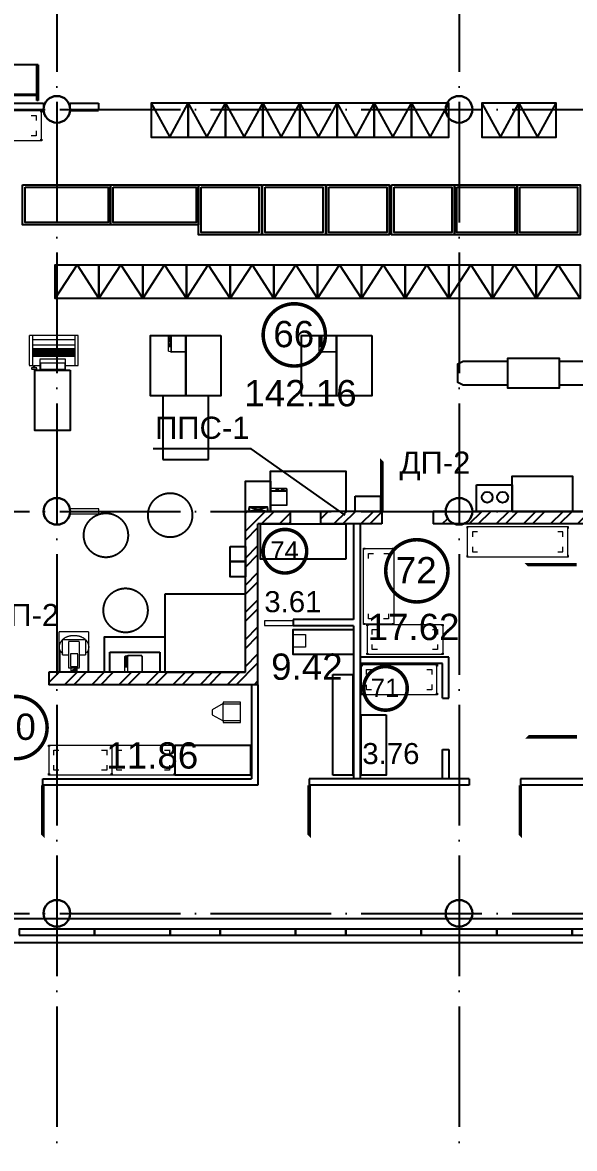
# Model space of a CAD drawing. Extents: x -4497 to 351150, y -50 to 322254.
# Drawn here: x 52085 to 63066, y 105408 to 127815 of the extents above; entities that cross this region are included whole.
import ezdxf
from ezdxf.enums import TextEntityAlignment as Align

# ---------------------------------------------------------------- set-up
doc = ezdxf.new("R2010")
doc.units = 0
doc.header["$LTSCALE"] = 100
for name, pattern in [('ACAD_ISO04W100', [30, 24, -3, 0, -3]), ('AHIDDEN4', [0.007, 0.005, -0.002]), ('DASHED', [19.05, 12.7, -6.35])]:
    doc.linetypes.add(name, pattern=pattern)
for name, color, linetype in [('axis', 40, 'CONTINUOUS'), ('brick', 12, 'CONTINUOUS'), ('COLON', 5, 'CONTINUOUS'), ('COOL', 4, 'CONTINUOUS'), ('DOORS', 8, 'CONTINUOUS'), ('DRAW', 255, 'CONTINUOUS'), ('EEE', 7, 'CONTINUOUS'), ('FIRE', 6, 'CONTINUOUS'), ('furn2', 252, 'CONTINUOUS'), ('GKL', 5, 'CONTINUOUS'), ('Glass', 4, 'CONTINUOUS'), ('production', 30, 'CONTINUOUS'), ('S', 2, 'CONTINUOUS'), ('SENDVICH', 2, 'CONTINUOUS'), ('T_OBORUDOVANIE', 7, 'CONTINUOUS'), ('TEXT', 2, 'CONTINUOUS'), ('WALL', 7, 'CONTINUOUS')]:
    doc.layers.add(name, color=color, linetype=linetype)
doc.layers.add('MONOLIT', color=7, linetype='CONTINUOUS', true_color=0x691639)
doc.layers.add('OBORUD', color=7, linetype='CONTINUOUS', true_color=0x83639d)
doc.layers.add('refr', color=150, linetype='CONTINUOUS', lineweight=15)
doc.styles.add('ARIEL-17.5', font='arial.ttf', dxfattribs={"height": 15})
doc.styles.add('GENERATED_STYLE_1', font='arial.ttf')

# ---------------------------------------------------------------- blocks, each defined once
blk = doc.blocks.new('A$C194C6981')
at = {"layer": 'TEXT', "color": 6, "linetype": 'Continuous', "lineweight": 20, "style": 'ARIEL-17.5', "width": 0.998875}
blk.add_text('ДП-2', height=441.5, dxfattribs=at).set_placement((-953, 890))
blk = doc.blocks.new('A$C53F96F9E')
at = {"layer": 'FIRE', "linetype": 'Continuous'}
blk.add_lwpolyline([(-64123, -11035), (-65992, -9717), (-67942, -9717)], dxfattribs=at)
at = {"layer": 'TEXT', "color": 6, "linetype": 'Continuous', "lineweight": 20, "style": 'ARIEL-17.5', "width": 0.998875}
blk.add_text('ППС-1', height=441.5, dxfattribs=at).set_placement((-66967, -9517), align=Align.CENTER)
blk = doc.blocks.new('Стіл виробничий 1500х600х850')
at = {"layer": 'production', "color": 11}
blk.add_lwpolyline([(1500, -300), (0, -300), (0, 300), (1500, 300)], close=True, dxfattribs=at)
blk = doc.blocks.new('sklad 1250x600')
at = {"layer": 'furn2', "lineweight": 9}
for p, q in [((10, 570), (10, 30)), ((10, 570), (10, 30)), ((20, 600), (1250, 600)), ((110, 500), (210, 500)), ((110, 399), (110, 499)), ((1060, 500), (1160, 500)), ((1160, 501), (1160, 400)), ((1260, 570), (1260, 30)), ((1250, 0), (20, 0)), ((110, 100), (110, 200)), ((210, 100), (110, 100)), ((1160, 100), (1058, 100)), ((1160, 199), (1160, 100))]:
    blk.add_line(p, q, dxfattribs=at)
for points in [[(20, 600), (20, 570), (0, 570), (0, 600), (20, 600)], [(1270, 600), (1270, 570), (1250, 570), (1250, 600), (1270, 600)], [(20, 30), (20, 0), (0, 0), (0, 30), (20, 30)], [(1270, 30), (1270, 0), (1250, 0), (1250, 30), (1270, 30)]]:
    blk.add_lwpolyline(points, dxfattribs=at)
blk = doc.blocks.new('Стіл виробничий 12000х500х850')
at = {"layer": 'production', "color": 11}
blk.add_lwpolyline([(1200, -250), (0, -250), (0, 250), (1200, 250)], close=True, dxfattribs=at)
blk = doc.blocks.new('Стіл виробничий 1700х700х850')
at = {"layer": 'production', "color": 11}
blk.add_lwpolyline([(1700, -350), (0, -350), (0, 350), (1700, 350)], close=True, dxfattribs=at)
blk = doc.blocks.new('sklad 1500x600')
at = {"layer": 'furn2', "lineweight": 9}
for p, q in [((10, 570), (10, 30)), ((10, 570), (10, 30)), ((20, 600), (1500, 600)), ((110, 500), (210, 500)), ((110, 399), (110, 499)), ((1310, 500), (1410, 500)), ((1410, 501), (1410, 400)), ((1510, 570), (1510, 30)), ((110, 100), (110, 200)), ((210, 100), (110, 100)), ((1410, 100), (1308, 100)), ((1410, 199), (1410, 100)), ((1500, 0), (20, 0))]:
    blk.add_line(p, q, dxfattribs=at)
for points in [[(20, 600), (20, 570), (0, 570), (0, 600), (20, 600)], [(1520, 600), (1520, 570), (1500, 570), (1500, 600), (1520, 600)], [(20, 30), (20, 0), (0, 0), (0, 30), (20, 30)], [(1520, 30), (1520, 0), (1500, 0), (1500, 30), (1520, 30)]]:
    blk.add_lwpolyline(points, dxfattribs=at)
blk = doc.blocks.new('Стіл виробничий 1200х700х850')
at = {"layer": 'production', "color": 11}
blk.add_lwpolyline([(1200, -350), (0, -350), (0, 350), (1200, 350)], close=True, dxfattribs=at)
blk = doc.blocks.new('Tistomis')
at = {"layer": 'production', "color": 39, "linetype": 'AHIDDEN4', "lineweight": 18}
for p, q in [((0, 800), (0, 0)), ((598, 800), (0, 800)), ((111, 675), (74, 647)), ((153, 697), (111, 675)), ((200, 713), (153, 697)), ((250, 723), (200, 713)), ((301, 726), (250, 723)), ((353, 723), (301, 726)), ((402, 713), (353, 723)), ((449, 697), (402, 713)), ((492, 675), (449, 697)), ((528, 647), (492, 675)), ((598, 0), (598, 800)), ((7, 543), (2, 504)), ((2, 504), (6, 465)), ((6, 465), (18, 427)), ((21, 580), (7, 543)), ((44, 615), (21, 580)), ((74, 647), (44, 615)), ((73, 347), (73, 652)), ((73, 652), (529, 652)), ((411, 610), (191, 610)), ((191, 610), (191, 83)), ((411, 83), (411, 610)), ((558, 615), (528, 647)), ((529, 652), (529, 347)), ((581, 580), (558, 615)), ((595, 543), (581, 580)), ((584, 427), (596, 465)), ((600, 504), (595, 543)), ((596, 465), (600, 504)), ((18, 427), (18, 0)), ((73, 347), (191, 347)), ((374, 365), (228, 365)), ((228, 365), (228, 112)), ((374, 112), (374, 365)), ((411, 347), (529, 347)), ((584, 0), (584, 427)), ((0, 0), (598, 0)), ((18, 0), (584, 0)), ((191, 83), (411, 83)), ((228, 112), (374, 112)), ((235, 104), (235, 10)), ((360, 104), (235, 104)), ((360, 104), (235, 10)), ((235, 10), (360, 10)), ((360, 97), (244, 10)), ((360, 85), (261, 10)), ((360, 72), (278, 10)), ((360, 59), (294, 10)), ((360, 47), (311, 10)), ((360, 34), (328, 10)), ((360, 22), (344, 10)), ((360, 10), (360, 104))]:
    blk.add_line(p, q, dxfattribs=at)
for centre, start_param, end_param in [((239, 527), 3.682692, 4.014167), ((364, 527), 5.410611, 5.742086)]:
    blk.add_ellipse(centre, major_axis=(257, 0), ratio=0.755888, start_param=start_param, end_param=end_param, dxfattribs=at)
blk = doc.blocks.new('Vagu_nastilni')
at = {"layer": 'T_OBORUDOVANIE', "color": 14, "linetype": 'Continuous', "lineweight": 18}
for p, q in [((5, 339), (0, 334)), ((0, 334), (0, 60)), ((5, 339), (10, 344)), ((5, 324), (10, 334)), ((5, 324), (5, 74)), ((10, 344), (320, 344)), ((10, 334), (20, 339)), ((20, 339), (310, 339)), ((310, 339), (320, 334)), ((320, 344), (325, 339)), ((320, 334), (325, 324)), ((330, 334), (325, 339)), ((325, 324), (325, 74)), ((330, 334), (330, 60)), ((5, 59), (0, 64)), ((0, 60), (3, 41)), ((3, 41), (5, 50)), ((8, 12), (3, 41)), ((10, 64), (5, 74)), ((5, 50), (325, 50)), ((6, 59), (11, 54)), ((14, 6), (8, 12)), ((20, 59), (10, 64)), ((11, 54), (320, 54)), ((21, 0), (14, 6)), ((310, 59), (20, 59)), ((310, 0), (21, 0)), ((22, 11), (22, 45)), ((222, 45), (22, 45)), ((22, 11), (222, 11)), ((112, 40), (62, 40)), ((62, 40), (62, 17)), ((62, 17), (112, 17)), ((112, 17), (112, 40)), ((172, 40), (172, 17)), ((196, 40), (172, 40)), ((172, 17), (196, 17)), ((196, 17), (196, 40)), ((222, 11), (222, 45)), ((320, 64), (310, 59)), ((322, 12), (310, 0)), ((325, 74), (320, 64)), ((320, 54), (330, 64)), ((327, 41), (322, 12)), ((325, 50), (327, 41)), ((327, 41), (330, 60))]:
    blk.add_line(p, q, dxfattribs=at)
blk = doc.blocks.new('sklad 1000x600')
at = {"layer": 'furn2', "lineweight": 9}
for p, q in [((10, 570), (10, 30)), ((10, 570), (10, 30)), ((20, 600), (1000, 600)), ((110, 500), (210, 500)), ((110, 399), (110, 499)), ((810, 500), (910, 500)), ((910, 501), (910, 400)), ((1010, 570), (1010, 30)), ((1000, 0), (20, 0)), ((110, 100), (110, 200)), ((210, 100), (110, 100)), ((910, 100), (808, 100)), ((910, 199), (910, 100))]:
    blk.add_line(p, q, dxfattribs=at)
for points in [[(20, 600), (20, 570), (0, 570), (0, 600), (20, 600)], [(1020, 600), (1020, 570), (1000, 570), (1000, 600), (1020, 600)], [(20, 30), (20, 0), (0, 0), (0, 30), (20, 30)], [(1020, 30), (1020, 0), (1000, 0), (1000, 30), (1020, 30)]]:
    blk.add_lwpolyline(points, dxfattribs=at)
blk = doc.blocks.new('Bagetoformovka_KARAVAN')
at = {"layer": 'production', "color": 39, "linetype": 'AHIDDEN4', "lineweight": 18}
for p, q in [((0, 975), (0, 0)), ((597, 975), (0, 975)), ((597, 975), (0, 975)), ((0, 904), (597, 904)), ((84, 904), (84, 71)), ((187, 71), (187, 904)), ((267, 904), (267, 71)), ((280, 904), (280, 71)), ((296, 904), (296, 71)), ((310, 905), (310, 72)), ((323, 904), (323, 71)), ((337, 904), (337, 71)), ((353, 905), (353, 72)), ((369, 904), (369, 71)), ((385, 905), (385, 72)), ((401, 904), (401, 71)), ((420, 904), (420, 71)), ((597, 723), (597, 975)), ((472, 723), (472, 213)), ((597, 723), (472, 723)), ((546, 706), (677, 706)), ((546, 229), (546, 706)), ((690, 723), (597, 723)), ((677, 706), (677, 229)), ((690, 213), (690, 723)), ((677, 229), (546, 229)), ((597, 71), (0, 71)), ((0, 0), (597, 0)), ((472, 213), (597, 213)), ((597, 213), (690, 213)), ((597, 109), (597, 213)), ((642, 109), (597, 109)), ((597, 85), (597, 109)), ((597, 0), (597, 85)), ((642, 85), (597, 85)), ((642, 149), (642, 109)), ((673, 149), (642, 149)), ((642, 109), (642, 85)), ((642, 85), (642, 45)), ((642, 45), (673, 45)), ((673, 45), (673, 149))]:
    blk.add_line(p, q, dxfattribs=at)
blk = doc.blocks.new('Стіл виробничий 1500х800х850')
at = {"layer": 'production', "color": 11}
blk.add_lwpolyline([(1500, -400), (0, -400), (0, 400), (1500, 400)], close=True, dxfattribs=at)
blk = doc.blocks.new('Колумб 01 1330х610')
at = {"layer": 'furn2', "color": 7}
for p, q in [((0, -710), (0, 0)), ((0, 0), (30, 0)), ((30, 0), (30, -710)), ((1322, -710), (1322, 0)), ((1322, 0), (1352, 0)), ((1352, 0), (1352, -710)), ((15, -100), (15, -610)), ((15, -120), (1345, -120)), ((1337, -100), (1337, -610)), ((1352, -710), (1352, -10)), ((0, -710), (1352, -710))]:
    blk.add_line(p, q, dxfattribs=at)
at = {"layer": 'furn2', "color": 0, "lineweight": 0}
blk.add_line((1352, -100), (0, -100), dxfattribs=at)
at = {"layer": 'furn2', "color": 7}
blk.add_lwpolyline([(0, -100), (15, -610), (30, -100), (1322, -100), (1337, -610), (1352, -100)], dxfattribs=at)
blk = doc.blocks.new('еп2')
at = {"layer": 'production'}
blk.add_lwpolyline([(-16, 507), (694, 507), (694, -23), (-16, -23)], close=True, dxfattribs=at)
for centre in [(196, 256), (504, 256)]:
    blk.add_circle(centre, 108, dxfattribs=at)
blk = doc.blocks.new('sklad 2000x600')
at = {"layer": 'furn2', "lineweight": 9}
for p, q in [((10, 570), (10, 30)), ((10, 570), (10, 30)), ((20, 600), (2000, 600)), ((110, 500), (210, 500)), ((110, 399), (110, 499)), ((1810, 500), (1910, 500)), ((1910, 501), (1910, 400)), ((2010, 570), (2010, 30)), ((2000, 0), (20, 0)), ((110, 100), (110, 200)), ((210, 100), (110, 100)), ((1910, 100), (1808, 100)), ((1910, 199), (1910, 100))]:
    blk.add_line(p, q, dxfattribs=at)
for points in [[(20, 600), (20, 570), (0, 570), (0, 600), (20, 600)], [(2020, 600), (2020, 570), (2000, 570), (2000, 600), (2020, 600)], [(20, 30), (20, 0), (0, 0), (0, 30), (20, 30)], [(2020, 30), (2020, 0), (2000, 0), (2000, 30), (2020, 30)]]:
    blk.add_lwpolyline(points, dxfattribs=at)
blk = doc.blocks.new('A$C125E3969')
at = {"layer": 'production', "elevation": 0}
for points in [[(17874, 16125), (17874, 15445), (18614, 15445), (18614, 16125), (17874, 16125), (18244, 15445), (18614, 16125)], [(18614, 16125), (18614, 15445), (19354, 15445), (19354, 16125), (18614, 16125), (18984, 15445), (19354, 16125)], [(19354, 16125), (19354, 15445), (20094, 15445), (20094, 16125), (19354, 16125), (19724, 15445), (20094, 16125)], [(20094, 16125), (20094, 15445), (20834, 15445), (20834, 16125), (20094, 16125), (20464, 15445), (20834, 16125)], [(20834, 16125), (20834, 15445), (21574, 15445), (21574, 16125), (20834, 16125), (21204, 15445), (21574, 16125)], [(21574, 16125), (21574, 15445), (22314, 15445), (22314, 16125), (21574, 16125), (21944, 15445), (22314, 16125)], [(22314, 16125), (22314, 15445), (23054, 15445), (23054, 16125), (22314, 16125), (22684, 15445), (23054, 16125)], [(23054, 16125), (23054, 15445), (23794, 15445), (23794, 16125), (23054, 16125), (23424, 15445), (23794, 16125)], [(24452, 16125), (24452, 15445), (25192, 15445), (25192, 16125), (24452, 16125), (24822, 15445), (25192, 16125)], [(25192, 16125), (25192, 15445), (25932, 15445), (25932, 16125), (25192, 16125), (25562, 15445), (25932, 16125)], [(15967, 12238), (15967, 12908), (16837, 12908), (16837, 12238), (15967, 12238), (16402, 12908), (16837, 12238)], [(16837, 12238), (16837, 12908), (17707, 12908), (17707, 12238), (16837, 12238), (17272, 12908), (17707, 12238)], [(17707, 12238), (17707, 12908), (18577, 12908), (18577, 12238), (17707, 12238), (18142, 12908), (18577, 12238)], [(18577, 12238), (18577, 12908), (19447, 12908), (19447, 12238), (18577, 12238), (19012, 12908), (19447, 12238)], [(19447, 12238), (19447, 12908), (20317, 12908), (20317, 12238), (19447, 12238), (19882, 12908), (20317, 12238)], [(20317, 12238), (20317, 12908), (21187, 12908), (21187, 12238), (20317, 12238), (20752, 12908), (21187, 12238)], [(21187, 12238), (21187, 12908), (22057, 12908), (22057, 12238), (21187, 12238), (21622, 12908), (22057, 12238)], [(22057, 12238), (22057, 12908), (22927, 12908), (22927, 12238), (22057, 12238), (22492, 12908), (22927, 12238)], [(22927, 12238), (22927, 12908), (23797, 12908), (23797, 12238), (22927, 12238), (23362, 12908), (23797, 12238)], [(23797, 12238), (23797, 12908), (24667, 12908), (24667, 12238), (23797, 12238), (24232, 12908), (24667, 12238)], [(24667, 12238), (24667, 12908), (25537, 12908), (25537, 12238), (24667, 12238), (25102, 12908), (25537, 12238)], [(25537, 12238), (25537, 12908), (26407, 12908), (26407, 12238), (25537, 12238), (25972, 12908), (26407, 12238)], [(19450, 7300), (19750, 7300), (19750, 7000), (19450, 7000), (19450, 7300)], [(19450, 7000), (19750, 7000), (19750, 6700), (19450, 6700), (19450, 7000)]]:
    blk.add_lwpolyline(points, dxfattribs=at)
for points in [[(15318, 14500), (17068, 14500), (17068, 13700), (15318, 13700)], [(15368, 14450), (17018, 14450), (17018, 13750), (15368, 13750)], [(17068, 14500), (18818, 14500), (18818, 13700), (17068, 13700)], [(17118, 14450), (18768, 14450), (18768, 13750), (17118, 13750)], [(18818, 14500), (20068, 14500), (20068, 13500), (18818, 13500)], [(18868, 14450), (20018, 14450), (20018, 13550), (18868, 13550)], [(20091, 14500), (21341, 14500), (21341, 13500), (20091, 13500)], [(20141, 14450), (21291, 14450), (21291, 13550), (20141, 13550)], [(21361, 14500), (22611, 14500), (22611, 13500), (21361, 13500)], [(21411, 14450), (22561, 14450), (22561, 13550), (21411, 13550)], [(22657, 14500), (23907, 14500), (23907, 13500), (22657, 13500)], [(22707, 14450), (23857, 14450), (23857, 13550), (22707, 13550)], [(23907, 14500), (25157, 14500), (25157, 13500), (23907, 13500)], [(23957, 14450), (25107, 14450), (25107, 13550), (23957, 13550)], [(25157, 14500), (26407, 14500), (26407, 13500), (25157, 13500)], [(25207, 14450), (26357, 14450), (26357, 13550), (25207, 13550)]]:
    blk.add_lwpolyline(points, close=True, dxfattribs=at)
at = {"layer": 'production', "color": 11, "elevation": 0}
for points in [[(24969, 10450), (24969, 10509), (24082, 10509), (23979, 10564), (23979, 10936), (24082, 10991), (24969, 10991), (24969, 11050), (25989, 11050), (25989, 10991), (26874, 10991), (26978, 10936), (26978, 10564), (26874, 10509), (25989, 10509), (25989, 10450), (24969, 10450), (24969, 11050), (25989, 11050), (25989, 10450)], [(20250, 8600), (20250, 8000), (20190, 8000), (20195, 8042), (20190, 8083), (19825, 8083), (19820, 8042), (19829, 8001), (20190, 8083), (19825, 8083), (20190, 8000), (19750, 8000), (19750, 8600), (20250, 8600)]]:
    blk.add_lwpolyline(points, dxfattribs=at)
at = {"layer": 'production', "color": 11, "linetype": 'DASHED', "ltscale": 10, "elevation": 0}
blk.add_lwpolyline([(18109, 10300), (18109, 9030), (19017, 9030), (19017, 10300), (18109, 10300)], dxfattribs=at)
at = {"layer": 'production', "color": 143, "linetype": 'DASHED', "ltscale": 10, "elevation": 0}
for points in [[(22436, 8000), (21936, 8000), (21936, 8300), (22436, 8300), (22436, 8000)], [(17050, 5200), (18050, 5200), (18050, 4800), (17050, 4800), (17050, 5200)]]:
    blk.add_lwpolyline(points, dxfattribs=at)
at = {"layer": 'production', "color": 1, "lineweight": 0}
for points in [[(16837, 7951), (16837, 8049), (16265, 8049), (16265, 7951)], [(20700, 5726), (20700, 5824), (20128, 5824), (20128, 5726)]]:
    blk.add_lwpolyline(points, close=True, dxfattribs=at)
at = {"layer": 'production', "color": 11, "linetype": 'DASHED', "ltscale": 10}
blk.add_lwpolyline([(18150, 4800), (19750, 4800), (19750, 6350), (18150, 6350)], close=True, dxfattribs=at)
at = {"layer": 'production', "color": 0, "lineweight": 0, "elevation": 0}
blk.add_lwpolyline([(20693, 5548), (20943, 5548), (20943, 5298), (20693, 5298)], close=True, dxfattribs=at)
at = {"layer": 'production', "color": 143, "linetype": 'DASHED', "ltscale": 10}
blk.add_lwpolyline([(21490, 2750), (21490, 4750), (21890, 4750), (21890, 2750), (21490, 2750)], dxfattribs=at)
at = {"layer": 'production', "color": 0, "lineweight": 0, "elevation": 0}
blk.add_lwpolyline([(19650, 3798), (19650, 4203), (19305, 4201), (19305, 4173), (19092, 4049), (19092, 3949), (19305, 3828), (19305, 3798), (19650, 3798), (19650, 3830), (19305, 3830), (19305, 4171), (19650, 4171)], dxfattribs=at)
at = {"layer": 'production', "color": 11, "linetype": 'DASHED', "ltscale": 10}
for centre in [(18253, 7924, 186), (16975, 7524, 37), (17366, 6029, 22)]:
    blk.add_circle(centre, 440, dxfattribs=at)
at = {"layer": 'furn2', "color": 0, "lineweight": 0}
for name, p, rotation in [('Колумб 01 1330х610', (15628, 16175, 1), 180), ('sklad 1500x600', (22700, 5750, 0), 90), ('sklad 1500x600', (23570, 4950, 1), 180)]:
    blk.add_blockref(name, p, dxfattribs=dict(at, rotation=rotation))
for name, p in [('sklad 1000x600', (14677, 15375, 0)), ('sklad 1500x600', (22165, 5150, 0)), ('sklad 1250x600', (15830, 2750)), ('sklad 1250x600', (17080, 2750))]:
    blk.add_blockref(name, p, dxfattribs=at)
at = {"layer": 'furn2', "color": 0, "lineweight": 0, "xscale": -1, "rotation": 180}
blk.add_blockref('sklad 2000x600', (24157, 7693, -1), dxfattribs=at)
at = {"layer": 'production', "color": 0, "lineweight": 0}
for name, p, rotation in [('Bagetoformovka_KARAVAN', (15450, 11500, 0), 270), ('Стіл виробничий 1200х700х850', (18213, 10300, 0), 90), ('Стіл виробничий 1200х700х850', (18913, 10300, 0), 90), ('Стіл виробничий 1200х700х850', (21213, 10300, 0), 90), ('Стіл виробничий 1200х700х850', (21913, 10300, 0), 90), ('Стіл виробничий 1200х700х850', (15913, 9610, 0), 90), ('Стіл виробничий 12000х500х850', (22300, 2750, 0), 90)]:
    blk.add_blockref(name, p, dxfattribs=dict(at, rotation=rotation))
at = {"layer": 'production'}
for p, rotation in [((18219, 11500, 0), 270), ((21219, 11500, 0), 270), ((20580, 8460, 0), 180), ((17353, 5130, 0), 270)]:
    blk.add_blockref('Vagu_nastilni', p, dxfattribs=dict(at, rotation=rotation))
at = {"layer": 'production', "color": 0, "lineweight": 0}
for name, p in [('Стіл виробничий 1500х800х850', (20250, 8400, 0)), ('Стіл виробничий 1200х700х850', (25058, 8350)), ('Стіл виробничий 1700х700х850', (20050, 7400)), ('Стіл виробничий 12000х500х850', (20700, 5400)), ('Стіл виробничий 1200х700х850', (16950, 5150, 0)), ('Стіл виробничий 1500х600х850', (18350, 3050))]:
    blk.add_blockref(name, p, dxfattribs=at)
at = {"layer": 'production'}
blk.add_blockref('еп2', (24364, 8023), dxfattribs=at)
at = {"layer": 'production', "color": 11}
blk.add_blockref('Tistomis', (16040, 4800, 0), dxfattribs=at)
at = {"layer": 'refr', "color": 5, "lineweight": 0, "style": 'GENERATED_STYLE_1'}
for p in [(31750, 11184, 0), (26627, 8259, 0), (27247, 8259, 0)]:
    blk.add_attdef('txt', text='', height=120, dxfattribs=at).set_placement(p, align=Align.BOTTOM_LEFT)

msp = doc.modelspace()

# ---------------------------------------------------------------- hatches: boundary and pattern name
at = {"layer": 'DRAW'}
h = msp.add_hatch(dxfattribs=at)
h.set_pattern_fill('ANSI32,_O', color=256, scale=40)
h.set_pattern_definition([(45, (4446.9, 441176.72), (-269.4077, 269.4077), []), (45, (4626.5, 441176.72), (-269.4077, 269.4077), [])])
h.paths.add_polyline_path([(47469.3, 118487.2), (50419.3, 118487.2), (50419.3, 114887.5), (51519.3, 114887.5), (51519.3, 114637.5), (50169.3, 114637.5), (50169.3, 118237.2), (47219.3, 118237.2), (47219.3, 125962.2), (46869.3, 125962.2), (46869.3, 126212.2), (47469.3, 126212.2)])
h.paths.add_polyline_path([(57419.3, 117837.2), (56769.3, 117837.2), (56769.3, 114637.5), (52609.3, 114637.5), (52609.3, 114887.5), (56519.3, 114887.5), (56519.3, 118087.2), (57419.3, 118087.2)])
h.paths.add_polyline_path([(42009.3, 118147.2), (44504.3, 118147.2), (44504.3, 118087.2), (44504.3, 117897.2), (42129.3, 117897.2), (42129.3, 112727.2), (44829.3, 112727.2), (44829.3, 112477.2), (42009.3, 112477.2)])
h.paths.add_polyline_path([(60857.2, 117837.2, 0.3183234), (61034.3, 118087.2), (65594.3, 118087.2), (65594.3, 118359.3), (65844.3, 118359.3), (65844.3, 117837.2)])
h.paths.add_polyline_path([(44709.3, 117822.2), (44709.3, 113927.2), (44829.3, 113927.2), (44829.3, 117822.2), (44769.3, 117822.2)])
h.paths.add_polyline_path([(59234.3, 117837.2), (58019.3, 117837.2), (58019.3, 118087.2), (59234.3, 118087.2)])
h.paths.add_polyline_path([(60504.3, 118087.2, 0.3183234), (60681.4, 117837.2), (60328.7, 117837.2), (60328.7, 118087.2)])

# ---------------------------------------------------------------- linework, layer by layer
at = {"layer": 'axis', "linetype": 'ACAD_ISO04W100'}
for p, q in [((52769.3, 318243.4), (52769.3, 84615.2)), ((60769.3, 318243.4), (60769.3, 84615.2)), ((-1176.8, 126087.2), (272433.1, 126087.2)), ((-1176.8, 118087.2), (132719.4, 118087.2)), ((-1176.8, 110087.2), (272433.1, 110087.2))]:
    msp.add_line(p, q, dxfattribs=at)
at = {"layer": 'brick'}
for p, q in [((57419.3, 118087.2), (58019.3, 118087.2)), ((57419.3, 117837.2, -0.2), (58019.3, 117837.2, -0.2))]:
    msp.add_line(p, q, dxfattribs=at)
at = {"layer": 'brick', "linetype": 'Continuous', "elevation": -0.2}
for points in [[(56519.3, 114887.5), (56519.3, 118087.2)], [(57419.3, 117837.2), (57419.3, 118087.2)], [(58019.3, 117837.2), (58019.3, 118087.2)], [(56769.3, 114637.5), (56769.3, 117837.2)], [(56519.3, 114887.5), (52609.3, 114887.5)], [(56769.3, 114637.5), (52609.3, 114637.5)]]:
    msp.add_lwpolyline(points, dxfattribs=at)
at = {"layer": 'brick', "linetype": 'Continuous'}
for points in [[(57419.3, 118087.2), (56519.3, 118087.2)], [(59234.3, 118087.2), (58019.3, 118087.2)], [(60504.3, 118087.2), (60254.3, 118087.2)], [(65594.3, 118087.2), (61034.3, 118087.2)], [(57419.3, 117837.2), (56769.3, 117837.2)], [(59234.3, 117837.2), (58019.3, 117837.2)], [(65844.3, 117837.2), (60254.3, 117837.2)]]:
    msp.add_lwpolyline(points, dxfattribs=at)
at = {"layer": 'brick', "flags": 128}
for points in [[(59234.3, 118087.2), (59234.3, 117837.2)], [(60254.3, 118087.2), (60254.3, 117837.2)]]:
    msp.add_lwpolyline(points, dxfattribs=at)
at = {"layer": 'brick', "elevation": -0.2, "flags": 128}
msp.add_lwpolyline([(52609.3, 114887.5), (52609.3, 114637.5)], dxfattribs=at)
at = {"layer": 'COLON', "lineweight": 30}
for points in [[(52504.3, 126087.2, 1), (53034.3, 126087.2, 1)], [(60504.3, 126087.2, 1), (61034.3, 126087.2, 1)], [(52504.3, 118087.2, 1), (53034.3, 118087.2, 1)], [(60504.3, 118087.2, 1), (61034.3, 118087.2, 1)], [(52504.3, 110087.2, 1), (53034.3, 110087.2, 1)], [(60504.3, 110087.2, 1), (61034.3, 110087.2, 1)]]:
    msp.add_lwpolyline(points, format="xyb", close=True, dxfattribs=at)
at = {"layer": 'COOL', "elevation": -0.5, "flags": 128}
for points in [[(63109.2, 117024.7, 70, 70, 0), (62109.2, 117024.7, 0, 0, 0), (63109.2, 116024.7, 0, 0, 0)], [(63119.3, 113599.7, 70, 70, 0), (62119.3, 113599.7, 0, 0, 0), (63119.3, 114599.7, 0, 0, 0)]]:
    msp.add_lwpolyline(points, format="xyseb", dxfattribs=at)
at = {"layer": 'DOORS', "color": 1, "flags": 128}
msp.add_lwpolyline([(59234.3, 118087.2, 70, 70, 0), (59234.3, 119107.2, 0, 0, 0), (60254.3, 118087.2, 0, 0, 0)], format="xyseb", dxfattribs=at)
at = {"layer": 'DOORS', "color": 1, "elevation": -0.2, "flags": 128}
msp.add_lwpolyline([(51589.3, 114887.5, 70, 70, 0), (51589.3, 115907.5, 0, 0, 0), (52609.3, 114887.5, 0, 0, 0)], format="xyseb", dxfattribs=at)
at = {"layer": 'DOORS', "elevation": -0.3, "flags": 128}
msp.add_lwpolyline([(52489.3, 112637.2, 70, 70, 0), (52489.3, 111617.2, 0, 0, 0), (51469.3, 112637.2, 0, 0, 0)], format="xyseb", dxfattribs=at)
at = {"layer": 'DOORS', "flags": 128}
for points in [[(57789.3, 112637.2, 70, 70, 0), (57789.3, 111617.2, 0, 0, 0), (56769.3, 112637.2, 0, 0, 0)], [(61989.3, 112637.2, 70, 70, 0), (61989.3, 111617.2, 0, 0, 0), (60969.3, 112637.2, 0, 0, 0)]]:
    msp.add_lwpolyline(points, format="xyseb", dxfattribs=at)
at = {"layer": 'EEE', "linetype": 'Continuous', "const_width": 70}
for points, elevation in [([(56872.3, 121598.9, 1), (58111.4, 121598.9, 1)], -0.2), ([(59310.6, 116903.6, 1), (60549.7, 116903.6, 1)], -0.8), ([(58872, 114564.3, 1), (59739.4, 114564.3, 1)], 0.3), ([(51335.6, 113783.7, 1), (52574.7, 113783.7, 1)], -0.3)]:
    msp.add_lwpolyline(points, format="xyb", close=True, dxfattribs=dict(at, elevation=elevation))
msp.add_lwpolyline([(56871.6, 117293.7, 1), (57739, 117293.7, 1)], format="xyb", close=True, dxfattribs=at)
at = {"layer": 'GKL'}
for p, q in [((52504.3, 126212.2), (52504.3, 126082.2)), ((53034.3, 126062.2), (53034.3, 126212.2)), ((53034.3, 126212.2, -0.2), (53594.3, 126212.2, -0.2)), ((53594.3, 126212.2), (53594.3, 126062.2)), ((53034.3, 126062.2, -0.2), (53594.3, 126062.2, -0.2))]:
    msp.add_line(p, q, dxfattribs=at)
at = {"layer": 'GKL', "flags": 128}
for points, elevation in [([(47469.3, 126212.2), (52504.3, 126212.2)], -0.2), ([(50419.3, 126082.2), (52504.3, 126082.2)], -0.2), ([(52489.3, 112637.2), (52489.3, 112767.2)], -0.3), ([(52489.3, 112767.2), (56639.3, 112767.2)], -0.3)]:
    msp.add_lwpolyline(points, dxfattribs=dict(at, elevation=elevation))
for points in [[(58669.3, 117837.2), (58669.3, 115937.2)], [(58799.3, 117837.2), (58799.3, 115807.2)], [(58799.3, 117837.2), (58799.3, 112767.2)], [(58669.3, 115937.2), (57469.3, 115937.2)], [(57469.3, 115937.2), (57469.3, 115807.2)], [(58669.3, 115807.2), (57469.3, 115807.2)], [(58669.3, 115807.2), (58669.3, 112767.2)], [(60569.3, 115187.2), (58799.3, 115187.2)], [(60569.3, 114369.8), (60569.3, 115187.2)], [(60439.3, 115057.2), (58799.3, 115057.2)], [(60439.3, 114369.8), (60439.3, 115057.2)], [(56639.3, 114637.5), (56639.3, 112767.2)], [(56769.3, 114637.5), (56769.3, 112637.2)], [(60439.3, 114369.8), (60569.3, 114369.8)], [(60439.3, 112767.2), (60439.3, 113349.8)], [(60439.3, 113349.8), (60569.3, 113349.8)], [(60569.3, 113349.8), (60569.3, 112767.2)], [(57789.3, 112767.2), (57789.3, 112637.2)], [(60969.3, 112767.2), (57789.3, 112767.2)], [(60969.3, 112767.2), (60969.3, 112637.2)], [(61989.3, 112767.2), (61989.3, 112637.2)], [(66969.3, 112767.2), (61989.3, 112767.2)], [(56769.3, 112637.2), (52489.3, 112637.2)], [(60969.3, 112637.2), (57789.3, 112637.2)], [(69599.3, 112637.2), (61989.3, 112637.2)]]:
    msp.add_lwpolyline(points, dxfattribs=at)
at = {"layer": 'Glass'}
for points in [[(53519.3, 109652.2), (55019.3, 109652.2), (55019.3, 109772.2), (53519.3, 109772.2)], [(56019.3, 109652.2), (57519.3, 109652.2), (57519.3, 109772.2), (56019.3, 109772.2)], [(58519.3, 109652.2), (60019.3, 109652.2), (60019.3, 109772.2), (58519.3, 109772.2)], [(61519.3, 109652.2), (63019.3, 109652.2), (63019.3, 109772.2), (61519.3, 109772.2)]]:
    msp.add_lwpolyline(points, close=True, dxfattribs=at)
at = {"layer": 'MONOLIT'}
for points in [[(48604.3, 109987.2), (103969.3, 109987.2)], [(48604.3, 109507.2), (103969.3, 109507.2)]]:
    msp.add_lwpolyline(points, dxfattribs=at)
at = {"layer": 'SENDVICH'}
for points in [[(52019.3, 109652.2), (53519.3, 109652.2), (53519.3, 109772.2), (52019.3, 109772.2)], [(55019.3, 109652.2), (56019.3, 109652.2), (56019.3, 109772.2), (55019.3, 109772.2)], [(57519.3, 109652.2), (58519.3, 109652.2), (58519.3, 109772.2), (57519.3, 109772.2)], [(60019.3, 109652.2), (61519.3, 109652.2), (61519.3, 109772.2), (60019.3, 109772.2)], [(63019.3, 109652.2), (64019.3, 109652.2), (64019.3, 109772.2), (63019.3, 109772.2)]]:
    msp.add_lwpolyline(points, close=True, dxfattribs=at)

# ---------------------------------------------------------------- block references
at = {"layer": 'Glass'}
for p in [(60539.9, 117944.9), (52358.6, 114913.5)]:
    msp.add_blockref('A$C194C6981', p, dxfattribs=at)
at = {"layer": 'OBORUD'}
msp.add_blockref('A$C125E3969', (36769.3, 110087.2), dxfattribs=at)
at = {"layer": 'WALL'}
msp.add_blockref('A$C53F96F9E', (122627.5, 129046.7), dxfattribs=at)

# ---------------------------------------------------------------- texts
at = {"layer": 'EEE', "linetype": 'Continuous', "style": 'ARIEL-17.5'}
for s, height, p in [('66', 523.25, (57480.7, 121615.6, -0.2)), ('74', 366.27, (57297.5, 117305.4)), ('72', 523.25, (59918.9, 116920.3, -0.8)), ('71', 366.27, (59297.9, 114576, 0.3)), ('70', 523.25, (51944, 113800.5, -0.3))]:
    msp.add_text(s, height=height, dxfattribs=at).set_placement(p, align=Align.MIDDLE)
at = {"layer": 'S', "linetype": 'Continuous', "lineweight": 20, "style": 'ARIEL-17.5'}
for s, height, p in [('142.16', 523.25, (57615.1, 120177.7)), ('3.61', 418.6, (57464.6, 116080.7)), ('17.62', 523.25, (59864.2, 115525.5)), ('9.42', 523.25, (57742.3, 114734.9)), ('11.86', 523.25, (54666.4, 112967.9)), ('3.76', 418.6, (59413.5, 113057.6))]:
    msp.add_text(s, height=height, dxfattribs=at).set_placement(p, align=Align.CENTER)

doc.saveas('drawing.dxf')
